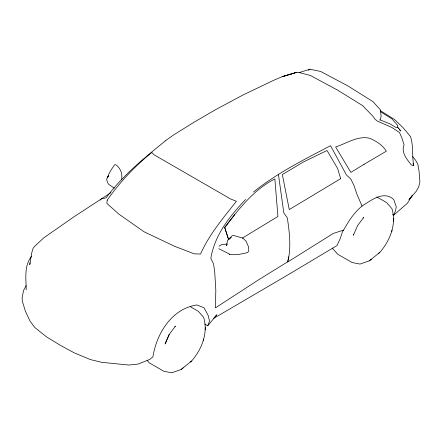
<?xml version="1.0" encoding="UTF-8"?>
<svg xmlns="http://www.w3.org/2000/svg" width="442" height="442" viewBox="0 0 442 442"><rect width="100%" height="100%" fill="white"/><g stroke="black" fill="none" stroke-linecap="round" stroke-linejoin="round"><path stroke-width="0.66" d="M392.452 214.514L393.634 215.221L395.347 211.259L396.275 206.845L393.794 199.591C383.916 190.159 370.932 200.397 362.037 206.083C354.108 212.508 348.495 221.221 343.616 230.072L333.246 233.464L287.681 262.018C291.444 247.581 289.438 232.481 287.355 217.934L283.825 212.884L278.443 174.446M190.441 361.976L191.563 361.064C201.784 349.384 208.37 332.843 203.674 317.439L198.375 311.339L190.259 306.654M378.739 253.26L379.86 252.349C390.087 240.669 396.667 224.133 391.977 208.729L386.673 202.629L376.822 196.939M205.121 329.809L205.536 327.174M393.419 221.099L393.839 218.458M203.447 340.478L203.674 339.053M391.745 231.768L391.977 230.337M288.797 256.83L287.681 261.819L258.852 279.648L215.398 307.903L215.823 290.234L214.702 271.631L213.552 263.924L210.834 258.349C214.757 234.812 229.663 216.365 245.564 199.469M30.216 262.714L29.724 264.653L31.702 252.984L33.084 248.338L34.448 246.531L43.648 237.945L73.792 216.912L110.948 192.657M379.943 120.069L381.109 116.622L380.512 109.953L372.932 101.621L347.893 85.919L320.699 71.466L309.964 69.217L299.007 72.643M227.022 244.525L226.624 245.625L227.481 240.437L231.149 237.26L228.359 239.697L231.962 235.906L233.282 235.371L242.962 238.144L246.172 241.409L248.669 247.188L248.741 251.128L247.553 252.575C241.487 254.028 235.354 255.393 229.083 254.354M204.723 324.108L207.701 325.826L209.547 321.041L208.171 315.45L204.044 307.759L196.911 304.952C171.673 308.72 156.683 333.417 152.893 356.843L149.816 359.396L138.097 364.075L128.849 365.048L101.61 362.307L90.35 359.567L74.206 352.827L59.852 345.047L46.382 336.76L34.703 327.439L29.951 320.936L25.409 311.223L22.315 301.162L22.1 298.041L23.525 290.51L26.15 285.648M353.705 234.503L353.407 235.221L357.512 225.724L363.683 217.414L363.213 218.039M169.214 334.439L165.104 343.937L169.225 334.445L175.386 326.13L174.91 326.748M100.295 200.099L101.058 198.977L106.074 197.867C122.44 175.734 143.915 158.275 165.142 141.037M31.752 256.178C23.901 265.393 26.084 278.593 26.205 289.841M343.616 230.072L342.467 231.696L340.318 238.437L336.986 245.581L286.162 275.918L213.591 318.428L216.768 314.831L207.701 325.826M234.674 214.63L224.751 227.558L228.63 239.663L224.68 227.514C238.818 208.972 253.636 189.74 274.863 178.916L277.919 216.47L242.194 238.216M393.634 215.221L407.364 203.254L412.287 195.535L408.983 199.491L416.137 191.425L418.618 187.137L419.9 182.071L419.033 170.955L417.834 164.302L415.508 160.092L412.618 156.628M253.52 191.988C276.896 173.153 304.052 159.584 330.533 145.705L346.489 175.049L350.821 179.038L353.915 185.353L357.235 194.961L362.037 206.083M147.092 360.335L149.302 362.876L163.794 371.241L171.728 372.783L181.082 369.529L183.159 367.843M332.301 248.061L337.6 254.161L352.092 262.526L360.026 264.067L369.385 260.813L371.457 259.134M181.082 369.529L191.563 361.064M369.385 260.813L379.86 252.349M165.142 140.965L173.789 134.832L193.767 122.384L215.464 109.732L242.835 95.074L273.996 80.151L282.084 76.704L296.742 72.328L300.146 72.797L310.461 75.51L337.334 89.98L362.694 105.666L373.037 116.379L375.153 119.329L377.462 121.152L391.861 127.462L399.474 132.512L401.789 137.672L404.076 144.849C400.883 152.374 406.878 159.269 411.27 164.866L413.74 165.728C411.867 156.081 413.684 145.943 410.469 136.517L403.148 127.766L394.728 119.649L380.308 110.622M308.367 70.195L309.964 69.217M218.972 246.205L221.492 244.73L227.221 243.978M294.836 72.963L282.084 76.704L296.742 72.328M380.032 119.892L389.761 123.743L395.783 127.368L397.48 127.174L399.132 128.766L400.601 131.031L399.43 129.583M218.812 248.708L229.68 254.161M380.402 111.627L392.021 118.926L397.673 125.395L397.48 127.174L398.651 128.622M114.373 188.209L108.749 184.342L108.019 183.413L106.561 179.38L108.561 175.468L107.478 177.922C108.843 172.977 111.82 168.733 114.782 164.628L115.937 164.805C120.694 168.38 122.412 173.562 121.721 179.303M413.071 163.236L413.74 165.728M107.196 200.154L106.887 203.425L118.92 214.149L144.042 231.774L174.568 246.277L194.215 253.846L200.541 254.045C209.199 234.387 223.221 218 236.393 201.281L230.497 198.928L153.993 154.755L151.838 152.462C134.804 166.22 119.765 182.226 107.196 200.154M340.694 178.651L289.256 209.574L282.35 174.562L303.35 161.993L327.014 150.495L337.627 168.479L340.694 178.651M364.12 164.28L350.854 172.38L335.66 146.965C346.644 143.435 357.871 135.412 369.799 138.285C376.297 141.219 382.54 144.932 386.341 151.181L364.12 164.28"/></g></svg>
